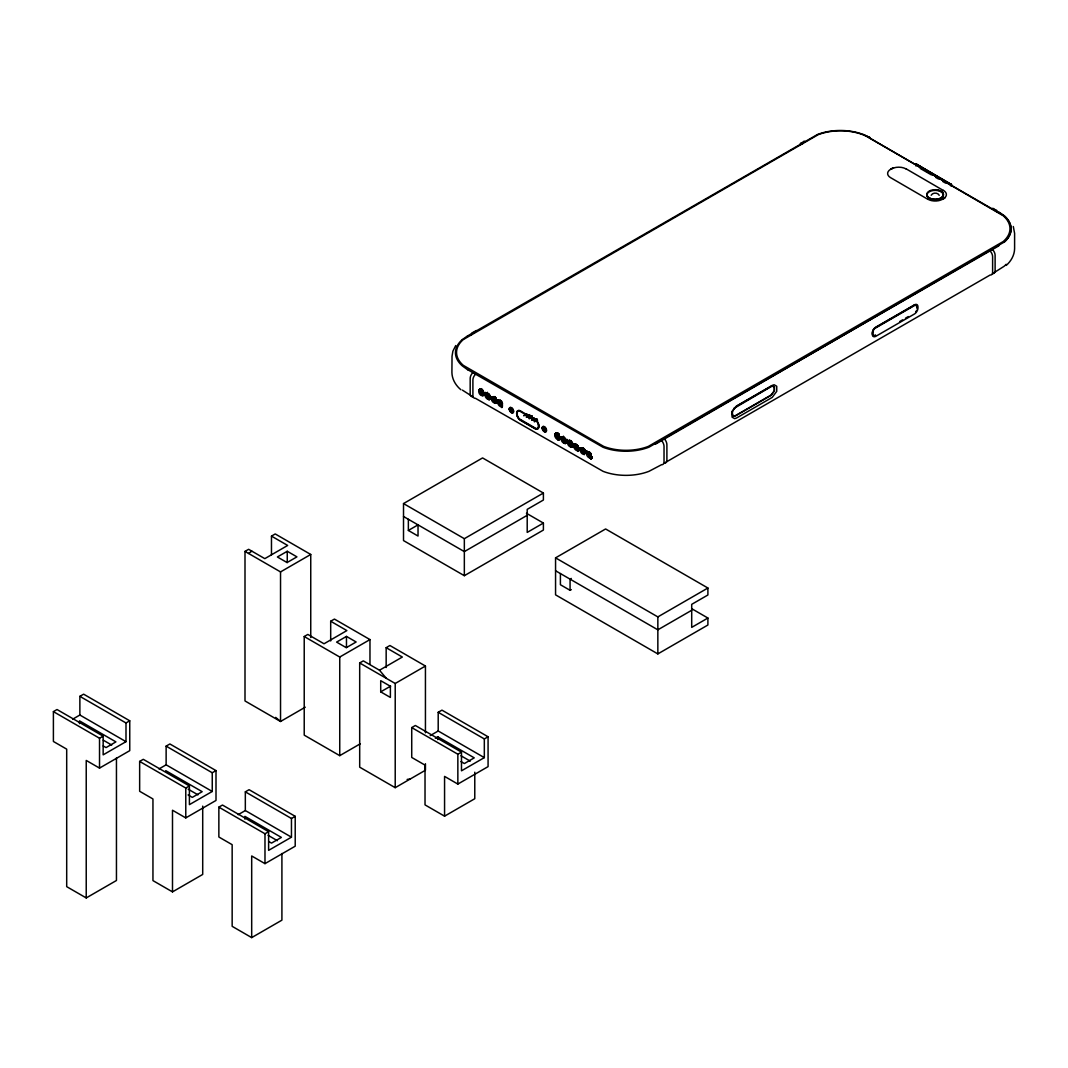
<?xml version="1.0" encoding="UTF-8"?>
<svg xmlns="http://www.w3.org/2000/svg" width="1068" height="1068" viewBox="0 0 1068 1068"><rect width="100%" height="100%" fill="white"/><g stroke="black" fill="none" stroke-linecap="round" stroke-linejoin="round"><path stroke-width="1.5" d="M510.891 410.539L512.24 411.46M512.587 410.913L512.573 410.926M512.146 410.019L512.547 410.579M544.306 427.747L543.438 428.054L543.732 429.563M543.759 428.909L544.213 427.774M732.448 411.314L732.448 414.985L734.223 415.999L735.652 415.505L771.029 395.08L774.233 390.861L774.233 387.19L772.471 386.162L771.029 386.669L734.223 408.256M951.214 186.339L951.214 184.457L915.93 163.911L951.561 185.391L951.561 184.537L915.81 163.711L915.997 164.739M510.958 409.178L510.878 410.833M512.159 411.527L510.918 410.913M732.047 412.061L734.664 407.522M931.176 195.257C932.644 192.4 937.811 192.333 939.226 195.297M455.729 345.551L452.885 351.198L452.031 356.231L451.911 372.558C452.071 379.327 455.742 385.481 460.869 389.713M501.853 406.214L502.187 405.466A3.191 1.842 60 0 0 499.53 400.874A3.191 1.842 60 0 0 498.089 404.051A3.191 1.842 60 0 0 501.853 406.214L501.853 407.535L499.21 402.983L501.519 401.728L501.186 401.087M1006.243 265.398C1011.049 261.166 1014.453 255.239 1014.6 248.737L1014.6 233.318L1013.305 226.523M545.441 430.297L545.388 429.763M462.417 339.584L467.664 335.793M248.55 553.451L251.861 551.168M529.074 417.401L531.904 415.732M499.544 403.477L498.235 401.274L498.889 400.887M568.043 441.952L568.697 441.578L570.005 443.847L569.885 442.486M575.198 445.409L574.544 445.716L574.824 444.875M467.664 335.899L817.554 134.448A41.292 23.843 0 0 1 863.438 134.555L1004.094 215.749A41.292 23.843 0 0 1 1004.094 242.249M480.667 393.331L478.704 389.994L480.013 389.233M481 388.672L480.346 389.046L481.655 391.329M478.771 390.034L481.214 388.632M479.025 390.488L481.267 389.193M479.091 390.608L481.334 389.313L482.189 390.941M479.358 391.062L482.242 389.393M479.425 391.168L482.322 389.5M479.679 391.622L482.242 390.154L481.534 389.193L482.976 391.409M479.759 391.742L482.322 390.261L483.11 391.929M480.013 392.276L483.297 390.447M480.079 392.316L480.88 391.849M480.413 392.877L483.297 391.208L482.976 390.568M480.733 393.451L483.297 391.969M481.067 394.025L483.297 392.73L481 388.752M481.334 394.479L483.297 393.491L480.667 388.859M484.285 392.85L485.152 392.423L489.411 399.606L488.824 398.498M480.346 392.85L481.668 395.12L483.297 394.252M484.031 393.838L485.419 392.877M484.618 394.172L487.515 392.423M485.539 394.252L487.395 392.57M485.94 394.933L488.703 393.932L486.194 395.387M486.26 395.507L488.703 394.092M488.703 394.693L486.527 395.961L489.157 394.586L489.625 395.681M489.745 396.375L487.515 397.67L486.861 396.602L489.424 394.439M486.915 396.642L489.691 395.04M487.248 397.216L489.691 395.801M487.582 397.777L489.691 396.562L488.89 395.507M487.836 398.231L489.745 397.136L487.182 392.61L484.618 394.933L483.964 393.798M487.902 398.351L489.691 397.323M488.169 398.805L489.745 397.897M490.733 397.323L491.6 396.829M488.236 398.925L489.691 398.084L489.037 396.936M489.745 399.405L488.503 399.445L489.745 398.658L486.527 392.997M490.799 398.204L493.242 396.709L496.139 401.728L494.684 402.556M491.52 397.777L492.321 397.323M490.799 398.885L494.551 396.709L495.993 398.845M495.151 396.976L492.375 398.578L491.4 397.096M495.151 397.737L492.708 399.152L491.454 396.989M492.775 399.258L495.338 397.777L495.806 398.871M493.029 399.712L496.139 397.923L493.096 399.832M493.363 400.286L495.939 398.19M493.429 400.407L496.206 398.805M493.696 400.847L495.939 398.951M494.684 396.562L492.441 398.698L493.696 400.927L496.206 399.565M494.551 397.323L496.206 400.166L494.017 401.421L495.005 403.21L495.939 401.995M494.084 401.541L496.206 400.313M494.551 398.07L493.963 397.056L496.206 400.927L494.351 401.995L493.696 400.927M494.417 402.115L496.206 401.074M497.247 401.087L496.647 401.421L498.502 400.513L499.757 402.596M494.751 402.676L496.206 401.835M496.98 402.075L500.411 400.086M495.405 403.063L496.206 402.596M497.381 401.915L499.757 400.473M497.314 402.636L500.411 400.847L500.865 401.955M501.519 400.967L498.889 402.409L497.635 400.166M499.61 403.584L502.174 402.115L499.944 404.158M305.261 707.19L280.537 721.474L244.999 700.955L244.999 551.395L248.63 549.299L264.811 558.644L287.666 545.454L271.472 536.109L271.472 554.813M271.472 536.109L275.224 533.947L310.748 554.466L310.748 637.556M500.198 404.612L502.387 403.504M500.532 405.266L502.387 404.265M500.865 405.747L502.387 404.879L502.053 403.704M500.932 405.867L502.387 405.026M501.186 406.321L502.387 405.626L499.544 400.513M501.252 406.441L502.387 405.787M501.519 406.895L502.387 406.387L501.853 405.333M501.586 407.001L502.387 406.548M501.853 407.455L498.302 401.314L499.156 401.568M287.252 551.275L277.386 556.975L287.065 562.556L296.931 556.869L287.252 551.275L287.252 562.596M523.827 415.679L526.658 413.943M527.125 414.21L523.827 415.586M526.257 416.226L528.834 414.744M526.911 416.253L529.755 414.624M526.444 417.201L529.287 415.452M529.755 415.732L526.444 417.094M531.904 415.866L528.406 417.575L530.983 415.986M531.904 416.974L529.074 418.709L532.371 417.241M531.504 419.257L534.08 417.775M534.534 418.482L531.69 420.231L535.001 418.763M536.697 419.283L533.653 420.605L536.229 419.016M534.307 420.525L537.151 418.896M537.151 420.004L534.307 421.74L537.618 420.271M244.999 551.395L280.537 571.914L310.748 554.466M403.517 503.575L482.576 457.932L543.398 493.042L543.398 500.024L527.205 509.369L527.205 532.411L543.398 523.066L543.398 530.048L464.34 575.692L403.517 540.582L403.517 503.575L464.34 538.686L543.398 493.042M116.452 757.893L116.452 880.486L86.228 897.934L66.697 886.654L66.697 749.149L53.4 741.472L53.4 711.622L57.031 709.526L103.155 736.159L103.155 754.849L125.997 741.659L125.997 722.969L79.873 696.336L79.873 715.026L125.997 741.659M79.873 696.336L83.624 694.173L129.749 720.793L129.749 750.657L99.524 768.106L86.228 760.429L86.228 897.934M563.383 437.199L558.31 440.056L554.692 433.862L556.535 433.488M555.013 434.356L556.148 433.715M555.08 434.476L557.523 433.061M558.11 434.089L555.667 435.504L558.511 434.623M559.218 434.209L556.001 436.064L559.165 434.396M559.165 435.157L556.335 436.719L555.413 435.05L557.977 433.568L557.643 432.914M559.165 435.918L556.722 437.319L558.31 440.056M556.989 437.773L559.432 436.371M557.055 437.893L560.086 436.745M557.643 438.921L560.94 437.853M72.731 719.151L79.873 715.026M557.71 439.028L560.607 437.359L561.261 438.427M563.383 436.452L557.977 439.482L560.273 438.307M560.673 438.08L562.395 437.012M563.637 437.653L563.504 436.371M562.395 437.773L561.594 438.24L560.874 437.199M563.504 437.132L562.836 436.679L563.383 437.813M561.928 438.801L564.491 437.319M562.249 439.375L564.425 437.973M562.516 439.829L565.079 438.347M562.836 440.403L565.346 438.347M408.363 519.288L408.363 530.449L417.588 525.122M562.128 437.92L563.17 441.044L566.454 439.909M563.17 441.044L564.625 440.884M564.812 440.777L566.08 439.442M566.788 439.642L570.005 444.608M563.57 441.658L567.322 439.482L570.993 447.078L573.102 445.783M563.824 442.099L566.667 440.47L567.442 441.685M563.891 442.219L566.667 440.617L567.589 442.219M566.667 441.231L564.158 442.673L566.667 441.378M567.909 440.51L567.055 441.004L567.976 440.617L568.83 442.179M564.491 443.247L569.351 440.51L570.219 442.139M566.788 441.912L568.697 441.578M568.897 441.378L569.03 440.63L572.635 446.891M563.504 441.618L564.491 443.313L566.667 442.139M570.219 440.617L567.121 442.486L570.672 440.51M570.926 440.964L568.363 442.526L570.873 441.151M571.327 441.658L568.763 443.127L571.327 441.578L572.194 444.795M569.017 443.58L571.647 441.391M569.084 443.701L571.927 442.059M569.418 444.275L571.914 442.673M569.685 444.729L571.914 443.434M569.685 441.084L571.327 443.847L571.981 443.554M572.969 443.741L570.539 445.142M571.393 444.648L572.194 444.195M570.405 445.983L574.424 444.261M570.739 446.544L574.491 444.381L575.679 446.504M576.186 444.088L573.369 445.036M574.544 445.636L576.119 444.729M576.186 444.835L573.369 445.797M574.878 446.21L577.321 444.795M574.944 446.317L577.174 444.956M575.198 446.771L577.12 445.062L578.309 447.265L576.186 448.48L578.375 447.385M577.841 451.404L575.211 446.851L577.174 445.716M578.095 445.863L575.532 447.345L578.375 445.863M575.866 447.919L578.108 446.01M575.932 448.026L578.375 446.624M576.587 449.174L578.375 448.146M576.854 449.628L578.309 448.787L575.812 444.301L577.174 446.397M579.804 447.986L579.15 448.373L580.271 449.161M576.92 449.735L578.295 448.386M576.466 444.689L578.309 448.026L576.52 449.134L577.174 450.189L578.309 449.548L577.054 447.385M580.939 448.026L579.483 448.867L580.017 450.069L579.483 449.014L581.005 448.133L584.343 454.487M577.241 450.309L578.375 449.655M577.508 450.763L578.375 450.416L577.574 450.883M579.483 449.628L582.247 448.106M579.871 449.548L581.326 448.707L582.514 450.829M578.162 451.137L575.198 445.263M579.737 450.229L583.569 448.106M582.367 449.401L583.302 448.253M581.459 450.082L583.569 448.867M584.276 449.054L581.713 450.536L584.81 449.508L582.047 451.11M580.138 447.799L582.047 451.177L584.677 449.735L584.343 449.094M584.677 450.496L582.434 451.791L582.047 451.177M582.701 452.245L584.81 451.016L584.223 449.842M582.768 452.365L584.677 451.257L582.701 447.759M583.035 452.805L584.81 451.777M583.101 452.925L584.677 452.018M586.319 451.671L587.12 451.217M583.689 453.953L584.81 453.299L583.889 451.711M587.44 451.777L585.664 452.885L587.507 451.897M584.677 453.54L584.022 454.594L582.367 451.751L584.81 450.269L584.289 449.201M585.985 453.459L589.095 451.671M587.774 453.032L586.052 453.499L588.949 452.512M587.894 453.726L590.203 452.552M588.228 454.287L590.203 453.313L591.058 454.928M588.548 454.861L591.178 453.499M587.627 453.273L588.228 452.925L586.319 451.07L588.882 455.502L591.178 454.26L590.858 453.606M53.4 711.622L99.524 738.242L103.155 736.159M125.997 722.969L129.749 720.793M588.882 455.502L591.178 455.021M589.603 456.69L591.178 455.782L588.828 451.817M590.524 456.757L590.203 454.821M589.936 457.251L591.178 456.53M591.979 456.677L590.203 457.705L589.216 456.076M590.524 458.279L592.046 457.398M592.313 457.251L590.858 458.92L590.524 457.598M588.762 454.14L590.858 458.853L590.203 457.785L592.166 457.331M591.445 458.506L591.792 457.705M360.357 743.755L339.744 755.65L304.22 735.144L304.22 636.528L307.838 634.432L324.031 643.777L346.873 630.587L330.693 621.242L330.693 640.96M330.693 621.242L334.431 619.08L369.969 639.585L369.969 664.243M527.205 515.31L464.34 551.609L403.517 516.498M467.664 369.661L603.073 447.278A41.292 23.843 0 0 0 648.957 447.185L998.847 245.84M655.351 444.248L1004.094 242.142A41.292 23.843 0 0 0 1004.094 215.656L998.847 211.971M735.625 406.801L771.056 386.362L772.565 385.828L774.474 386.936L774.474 390.835L771.056 395.36L735.625 415.812L732.968 416.119L731.914 413.249M346.473 636.408L336.607 642.095L346.272 647.689L356.138 641.988L346.473 636.408L346.473 647.542M899.79 321.495L902.647 319.853M905.49 318.197L908.347 316.555M202.706 806.113L202.706 874.438L172.495 891.887L152.951 880.606L152.951 798.957L139.654 791.281L139.654 761.417L143.286 759.321L189.41 785.955L189.41 804.645L212.252 791.455L212.252 772.765L166.127 746.131L166.127 764.821L212.252 791.455M166.127 746.131L169.879 743.969L216.003 770.602L216.003 800.453L185.779 817.901L172.495 810.238L172.495 891.887M304.22 636.528L339.744 657.034L369.969 639.585M158.985 768.947L166.127 764.821M425.438 763.727L425.438 770.228L395.213 787.677L359.689 767.171L359.689 662.961L363.32 660.878L379.5 670.223L386.336 678.354M386.162 667.527L386.162 647.689L389.913 645.513L425.438 666.031L425.438 732.781M555.56 557.856L605.609 528.967L707.897 588.014L707.897 594.996L691.704 604.341L691.704 627.383L707.897 618.038L707.897 625.02L657.848 653.91L555.56 594.849L555.56 557.856L657.848 616.904L707.897 588.014M379.5 670.223L402.342 657.034L386.162 647.689M139.654 761.417L185.779 788.05L189.41 785.955M212.252 772.765L216.003 770.602M571.287 578.442L570.072 579.15L570.072 590.31L571.287 589.616M380.715 691.85L390.381 697.444L390.381 686.27L380.715 680.69L380.715 691.85L390.661 686.11M359.689 662.961L395.213 683.48L425.438 666.031M281.912 853.506L281.912 920.162L251.688 937.611L232.156 926.33L232.156 844.681L218.86 837.005L218.86 807.141L222.478 805.045L268.615 831.678L268.615 850.368L291.457 837.178L291.457 818.489L245.333 791.855L245.333 810.545L291.457 837.178M245.333 791.855L249.084 789.693L295.209 816.326L295.209 846.19L264.984 863.638L251.688 855.962L251.688 937.611M238.191 814.67L245.333 810.545M474.779 772.204L474.779 798.717L444.568 816.166L425.024 804.885L425.024 765.115L411.727 757.439L411.727 727.588L415.359 725.492L461.483 752.126L461.483 770.816L484.325 757.626L484.325 738.936L438.2 712.303L438.2 730.993L484.325 757.626M438.2 712.303L441.952 710.14L488.076 736.773L488.076 766.624L457.852 784.072L444.568 776.396L444.568 816.166M430.204 735.612L438.2 730.993M218.86 807.141L264.984 833.774L268.615 831.678M291.457 818.489L295.209 816.326M435.33 738.228L437.8 736.813L474.245 757.853L464.38 763.553L460.962 761.577M691.704 610.282L657.848 629.826L555.56 570.766M411.727 727.588L457.852 754.222L461.483 752.126M484.325 738.936L488.076 736.773M485.539 393.571L487.716 396.789M492.054 398.004L492.375 397.136L492.375 397.897M498.556 401.087L498.623 401.875M561.528 438.12L561.861 437.319L563.383 440.083M568.309 441.111L571.327 446.21M581.326 448.627L582.047 449.588M491.787 397.55L492.909 398.271M561.261 437.666L562.395 438.374M875.546 335.058L874.799 335.379A3.738 2.163 -60 0 1 872.93 334.297A8.224 4.753 -60 0 1 872.93 331.681A3.738 2.163 -60 0 1 874.799 328.45L914.782 305.355A3.738 2.163 -60 0 1 916.651 306.436A8.224 4.739 -60 0 1 916.758 307.25M875.52 335.499L874.705 335.859A4.272 2.47 -60 0 1 872.569 334.618A8.891 5.126 -60 0 1 872.569 331.788A4.272 2.47 -60 0 1 874.705 328.09L914.875 304.887A4.272 2.47 -60 0 1 917.011 306.115A8.878 5.126 -60 0 1 917.011 308.959M869.112 137.679L1003.199 215.736A40.21 23.216 0 0 1 1003.199 241.542L648.356 446.397A40.21 23.216 0 0 1 603.674 446.397L463.325 365.363A40.21 23.216 0 0 1 463.312 339.571L818.155 134.702A40.21 23.216 0 0 1 862.837 134.702L869.833 137.478L863.438 134.555M992.012 208.634L992.746 208.447M407.135 779.44L410.326 778.959M545.107 428.628L544.493 428.094M543.799 429.683L544.52 430.351M949.545 184.243L951.214 184.457M949.692 184.31L951.561 184.537M915.984 164.873L949.652 184.177M920.175 168.41L931.456 174.925M935.688 177.368L938.505 179.01M942.75 181.453L945.567 183.082M905.998 168.771L943.391 190.491M927.985 199.382L890.592 177.662A10.239 5.914 0 0 1 890.592 169.331A15.206 8.771 0 0 1 893.636 167.836A15.206 8.784 0 0 0 890.592 169.331A15.206 8.771 0 0 1 893.636 167.97A10.253 5.914 0 0 1 905.998 168.904M534.988 419.377L520.53 410.993A5.487 3.164 60 0 0 516.645 413.236L516.645 413.636A5.487 3.164 60 0 0 520.53 420.351L535.001 428.709A5.487 3.164 60 0 0 538.873 426.466L538.873 426.065A5.487 3.164 60 0 0 535.001 419.35A5.407 3.124 60 0 1 538.806 425.999L538.806 426.279A5.407 3.124 60 0 1 534.988 428.482L520.583 420.165A5.407 3.124 60 0 1 516.765 413.543M526.431 513.267L543.398 523.066M692.051 608.88L707.897 618.038M570.072 590.31L560.406 584.73L560.406 573.556M408.363 530.449L418.029 536.043L418.029 524.869M460.962 755.77L470.267 761.137M165.727 770.642L202.172 791.682L192.307 797.382L188.102 794.952M103.302 740.191L111.713 745.05M188.155 789.172L197.967 794.846M268.081 835.323L277.386 840.69M103.249 745.971L106.052 747.587L115.918 741.886L79.473 720.847L79.473 723.637M268.709 841.491L271.512 843.106L281.378 837.419L244.919 816.366L244.919 819.156M467.664 369.768L462.417 365.977A41.292 23.843 0 0 1 462.417 339.49M462.417 390.127L472.79 396.775A5.714 3.444 -57.6 0 1 470.174 393.838L470.187 378.419A5.714 3.444 -57.7 0 1 472.79 372.719M275.691 717.389L280.537 721.474L280.537 571.914M574.944 445.556L573.957 443.847M568.363 442.446L567.442 440.937M498.302 402.075L498.169 399.939L496.98 400.553L497.902 399.939L498.889 401.581M590.737 453.753L590.471 453.152M589.536 452.098L591.178 454.941M589.282 452.325L590.337 453.833M590.737 454.514L591.178 455.622M591.512 456.343L591.979 457.438M590.524 455.315L592.166 458.172M588.495 452.018L589.095 453.032M589.483 453.713L590.404 455.315M588.228 452.098L591.178 457.211M588.108 452.245L588.695 453.259M589.416 454.514L590.337 456.116M588.882 454.754L587.12 451.978M587.253 452.044L591.111 458.693M586.652 452.245L586.052 451.217L587.186 452.845M586.652 453.086L586.652 453.833L585.664 452.124M585.664 451.444L586.853 453.646L586.519 452.472M584.022 449.281L584.677 450.416M582.367 447.959L584.223 451.364M583.689 450.229L584.677 451.938M583.689 450.99L584.677 452.699L583.355 453.459L584.81 452.538L582.514 448.56M582.247 448.707L584.022 451.484M582.647 449.388L584.223 452.124M584.677 453.459L581.713 448.333L582.581 450.029M583.502 451.777L581.926 449.054M583.889 452.472L584.276 454.367L580.792 448.186L582.247 450.99M583.689 453.273L584.343 454.407M582.647 451.671L583.569 453.259M580.204 448.6L580.939 449.548M579.75 448.106L580.792 449.695M579.804 448.747L580.471 449.895M579.43 448.293L580.017 449.308M577.841 446.09L578.162 446.744M576.854 445.903L578.429 448.707M575.532 444.381L577.174 447.158M576.854 446.664L578.162 448.947M575.812 445.062L577.387 447.799M575.145 444.689L578.162 449.775M575.599 445.943L576.653 447.452M577.054 448.133L578.309 450.296M574.29 444.502L577.174 449.428M576.854 448.947L578.162 451.217M573.836 444.008L575.412 446.651M575.812 447.345L577.387 450.069M577.454 450.189L578.042 451.217M573.302 443.474L575.211 446.851M573.623 444.809L574.29 445.943M574.09 445.97L573.836 445.369M573.302 444.996L573.77 446.157M571.273 441.685L571.794 442.739M572.582 443.968L573.102 445.022M570.339 440.63L572.969 445.182M570.405 441.418L571.46 442.94M571.861 443.62L572.969 445.863M569.631 440.35L573.102 446.544L572.314 446.998L568.697 440.817M569.351 440.43L570.005 441.578M571.647 444.421L572.969 446.704M570.606 442.819L571.46 444.448M571.861 445.142L572.782 446.731M568.897 440.777L569.818 442.366M570.539 443.62L571.46 445.209M571.861 445.903L572.448 446.918M571.327 446.891L569.685 444.114M567.509 440.897L568.577 442.326M568.964 443.02L570.539 445.743M570.606 445.863L571.206 446.878M565.8 439.522L566.454 440.67M566.267 440.697L565.346 438.948M564.812 438.574L566.334 441.418M563.824 437.626L565.346 440.47M564.812 439.335L566.454 442.179M563.116 436.598L566.267 442.219M564.812 440.096L566.454 442.94M563.77 438.494L564.625 440.123M565.025 440.817L565.947 442.406M562.516 436.865L565.8 442.566M562.582 437.666L563.17 438.694M563.57 439.375L564.491 440.964M565.025 441.565L565.613 442.593M562.062 437.199L565.613 443.353L564.491 443.313M565.146 442.86L562.182 437.733M564.812 442.379L565.146 443.701L561.007 437.132M564.625 442.406L562.836 439.028M565.025 443.086L564.491 442.566M558.631 433.862L559.218 434.97L556.655 437.212L559.218 435.731L558.31 434.062M558.577 433.982L559.098 435.036M559.619 436.331L560.273 437.479L559.565 436.452M557.389 433.141L557.977 434.169M558.377 434.85L559.098 435.797M559.832 437.052L560.607 438.721M557.322 433.114L560.273 438.24L559.285 436.532M556.989 433.301L557.977 435.01M559.619 437.853L560.273 438.988L559.352 437.96M560.086 439.028L556.535 432.874M557.977 435.771L556.335 432.914M556.935 434.169L558.177 436.331M558.577 437.012L559.432 438.641M556.001 433.114L559.499 439.362M555.667 433.301L556.335 434.436M556.655 435.01L557.977 437.279M558.31 437.853L559.285 439.562M555.547 433.448L559.218 439.522M556.335 435.197L555.547 434.049M557.977 438.04L556.001 434.703M558.964 439.749L557.643 437.546M555.226 433.635L556.535 435.757M558.177 438.601L556.214 435.344M558.631 439.949L555.013 433.675L555.547 434.809M499.944 400.366L500.532 401.381M500.932 402.075L502.174 404.238M499.877 400.326L502.387 404.879L501.853 403.824M500.732 402.783L499.757 401.074M501.066 403.504L502.387 405.626L501.853 404.572M502.387 406.387L499.544 401.194M499.423 401.421L500.532 403.664M500.932 404.345L502.174 406.507M498.889 401.648L500.532 404.505M501.853 406.855L500.411 403.891M497.915 400.086L502.053 407.335M497.381 400.407L498.436 401.915M497.314 401.127L497.968 402.262M497.635 402.449L496.647 400.82M494.23 396.909L495.151 398.498M493.363 396.562L494.551 398.831M494.017 397.71L495.338 399.979M495.993 401.127L495.218 399.365M493.029 396.749L494.351 398.951M495.338 400.74L494.017 398.457L494.551 399.592M495.005 400.246L495.993 401.875M492.975 396.869L493.83 398.498M494.23 399.178L495.539 401.301M492.708 396.949L495.739 402.863M492.588 397.096L493.83 399.258M494.23 399.939L495.338 402.182M494.351 401.234L491.787 396.789L492.909 399.031M494.618 401.995L495.218 403.01L492.975 399.138M491.988 397.429L492.708 398.391M490.866 396.642L491.787 398.231M491.6 398.337L490.799 396.602L491.454 398.498M489.157 394.519L489.811 395.654L487.182 397.096L488.503 399.445M491.333 398.498L490.746 397.47L491.988 396.749L495.993 403.397L495.005 401.768M489.811 396.415L488.169 393.571L485.873 394.813L484.618 392.65M490.466 397.55L491.133 398.698M487.902 393.798L488.503 394.813M487.182 393.371L488.503 395.654M487.395 394.092L489.811 397.937M486.407 393.144L486.995 394.172M487.395 394.853L488.303 396.442M489.037 397.696L489.625 398.724M486.194 393.184L489.811 399.445M487.182 395.654L488.503 397.937M484.952 392.463L487.515 396.909M488.503 398.698L487.182 396.415L487.716 397.55M485.152 393.184L487.061 396.402M487.782 397.656L489.037 399.819L488.169 398.204M484.952 393.224L486.861 396.602M484.952 393.985L485.272 394.479M482.522 390.14L483.11 391.168M480.733 388.899L481.655 390.488M482.055 391.168L482.976 392.917M481.334 390.835L482.976 393.678M480.547 389.767L481.868 391.889M482.255 392.57L483.11 394.199M480.159 389.833L482.976 395.2M480.547 390.528L481.655 392.77M482.055 393.451L483.297 395.614M479.358 389.62L480.667 391.822M480.346 391.329L481.655 393.598M479.305 389.727L482.91 395.841L481.534 392.997M479.025 389.807L482.322 395.507L481.334 393.865M590.858 455.048L590.27 454.034L591.058 455.689M588.762 451.857L589.349 452.885M591.846 456.837L592.313 458.012L591.512 458.546L587.186 451.323L586.319 451.831L587.186 453.446M590.858 455.809L588.548 451.897L589.349 453.646M588.548 452.739L589.416 454.367L588.762 453.379M590.203 455.515L591.058 457.211L590.404 456.223M588.548 453.499L589.416 455.128M590.203 456.263L591.058 457.972M590.203 457.024L590.858 458.092M588.548 454.26L589.416 455.876M583.355 448.907L584.223 450.603M583.569 449.615L584.022 450.723M581.926 448.293L582.514 449.308M583.355 451.177L584.223 452.885M584.022 453.006L583.422 451.978L584.223 453.646M583.355 452.699L584.022 453.766M581.713 449.935L582.581 451.55M579.684 448.894L580.191 450.509M576.52 444.568L577.387 446.277M576.52 445.409L577.387 447.038M575.198 444.568L575.745 445.703L575.078 444.729M576.52 446.851L577.387 448.56M576.72 447.572L577.174 448.667M576.52 447.612L577.387 449.308M571.327 442.339L572.194 444.034M571.393 443.127L571.981 444.154M569.685 440.323L570.539 441.952M571.327 443.847L571.981 444.915M569.885 441.725L570.472 442.739M571.594 444.528L572.194 445.556M569.685 441.845L570.539 443.46M571.327 444.608L572.194 446.317M569.685 442.606L570.539 444.221M571.327 445.369L572.194 447.078M569.885 443.247L571.647 446.704M569.685 443.367L570.472 445.022M567.442 440.176L568.63 442.299M567.655 440.817L568.243 441.832M566.133 439.415L566.601 440.51M565.346 439.709L564.758 438.681L565.146 439.829M566.133 440.857L566.667 441.992M566.133 441.685L566.601 442.779M562.836 436.759L565.146 440.59M563.05 437.399L563.637 438.414M564.758 440.203L565.346 441.231M562.836 437.52L563.704 439.135M564.491 440.283L565.346 441.992M563.05 438.16L563.504 439.255M565.146 442.099L564.558 441.084L565.346 442.739M562.836 438.267L563.637 439.936M564.491 441.885L565.346 443.5M561.528 437.52L562.395 439.135M562.836 439.789L563.704 441.418M560.94 437.092L562.182 439.255M557.856 432.874L555.347 434.93L554.759 433.902M557.856 433.635L558.444 434.663M557.643 433.755L558.511 435.384M557.856 434.396L559.952 438.347M557.643 434.516L558.444 436.171M557.643 435.277L559.952 439.108M556.214 433.061L556.869 434.049M557.856 435.918L558.444 436.932M556.001 433.181L556.869 434.809L556.214 433.822M557.643 436.038L558.511 437.653M557.856 436.679L558.31 437.773M556.001 433.942L556.802 435.611M557.643 436.799L558.444 438.454M557.856 438.187L558.444 439.215M556.001 435.464L556.869 437.092M557.643 438.307L558.511 439.936M500.465 400.66L502.387 404.118L501.853 403.063M500.198 400.967L500.999 402.636M500.198 401.728L500.999 403.397M500.198 402.489L500.865 403.557M499.156 400.807L499.757 401.835M500.411 403.13L500.999 404.158M500.198 403.25L501.066 404.879M499.09 401.608L499.544 402.716M498.569 401.234L499.757 403.357M500.198 404.011L501.066 405.626M495.005 397.977L495.659 399.031M495.218 398.618L495.806 399.632M495.005 398.724L495.872 400.353M493.897 397.096L494.351 398.19M495.005 399.485L495.806 401.154M495.218 400.887L495.806 401.915M493.696 398.658L494.551 400.353M495.005 401.007L495.872 402.636M493.897 399.365L494.351 400.473M495.218 401.648L495.806 402.676M493.696 399.419L494.551 401.114M493.696 400.246L494.551 401.875M488.37 394.279L488.97 395.307M488.169 394.399L489.037 396.028M487.515 393.865L486.848 392.81L487.716 394.506M488.37 395.04L488.824 396.228M488.169 395.16L488.97 396.829M486.848 393.571L487.515 394.626M488.169 395.921L488.824 396.989M487.128 394.239L487.716 395.267M488.37 396.562L489.037 397.55M486.848 394.319L487.716 396.028M488.169 396.682L489.037 398.311M486.915 395.12L487.515 396.148M488.37 397.323L488.97 398.337M488.169 397.443L488.97 399.098A3.191 1.842 60 0 1 485.126 395.787A3.191 1.842 60 0 1 487.902 394.185A3.191 1.842 60 0 1 488.917 399.138M484.885 392.57L486.074 394.693M481.534 389.954L481.988 391.062A3.191 1.842 60 0 1 482.242 395.614A3.191 1.842 60 0 1 478.731 391.582A3.191 1.842 60 0 1 481.988 390.955M481.334 390.074L482.122 391.742M480.293 389.152L480.88 390.18M481.534 391.475L482.122 392.49M480.88 390.941L480.013 389.233L483.297 394.933L481.668 395.12M481.334 391.596L482.189 393.211M481.534 392.236L482.122 393.251M480.013 389.994L480.88 391.702M481.334 392.356L482.189 393.972M480.013 390.835L480.88 392.463M481.334 393.117L482.122 394.773M480.013 391.515L480.667 392.583M480.293 392.196L480.88 393.211M915.81 163.711L915.93 165.967M657.848 616.904L657.848 653.91M464.34 538.686L464.34 575.692M457.852 754.222L457.852 784.072M437.8 736.813L437.8 739.603M395.213 683.48L395.213 787.677M339.744 657.034L339.744 755.65M264.984 833.774L264.984 863.638M185.779 788.05L185.779 817.901M99.524 738.242L99.524 768.106M1006.176 264.29A41.292 23.843 0 0 1 1004.094 266.292L992.546 273.622A5.714 3.378 58.8 0 0 995.109 270.711L995.109 255.292A5.714 3.378 58.8 0 0 992.546 249.578M800.039 144.607A5.714 3.151 62.2 0 1 802.348 142.671M802.442 144.047A5.714 3.137 62.3 0 1 804.818 141.243M474.285 332.682A5.714 3.458 57.6 0 1 476.809 330.613M471.322 335.219A5.714 3.458 57.6 0 1 473.938 332.268M990.116 250.967A5.714 3.297 60 0 1 992.613 256.734L992.613 272.153A5.714 3.297 60 0 1 990.116 275.023L664.47 463.031A5.714 3.217 61.2 0 0 666.899 460.201L666.899 444.782A5.714 3.217 61.2 0 0 664.47 438.988M661.626 440.63A5.714 3.177 61.8 0 1 664.029 446.437L664.029 461.857A5.714 3.177 61.8 0 1 661.626 464.673L648.957 471.335A41.292 23.843 0 0 1 603.073 471.335L475.5 398.337A5.714 3.444 -57.8 0 1 472.897 395.4L472.897 379.981A5.714 3.444 -57.8 0 1 475.5 374.294M916.237 310.975A4.272 2.47 -60 0 1 915.61 311.883M995.002 209.849A5.714 3.297 -60 0 1 997.419 211.851M992.746 208.54A5.714 3.217 -61.2 0 1 995.109 210.516M927.985 199.289A10.253 5.914 0 0 0 942.47 199.289A15.206 8.784 0 0 0 945.02 197.5A15.206 8.784 0 0 1 942.47 199.382M943.391 190.384A10.253 5.914 0 0 1 943.391 198.755M516.765 413.276A5.407 3.124 60 0 1 520.583 411.073M938.278 190.264A8.143 4.699 0 0 1 940.321 198.248A8.143 4.699 0 0 1 927.158 195.524M517.272 412.315L517.272 415.078A4.939 2.844 60 0 0 519.515 418.963L536.069 428.522A4.939 2.844 60 0 0 538.312 427.227L538.312 424.463A4.939 2.844 60 0 0 536.069 420.578L519.515 411.02A4.939 2.844 60 0 0 517.272 412.315M732.207 411.34L732.047 417.134L734.664 418.643L736.56 417.989L772.231 397.389L776.743 391.329L776.743 386.256L774.126 384.747L772.231 385.401L736.56 406L732.207 411.34M914.435 304.847L875.84 327.128A4.98 2.884 -60 0 0 872.436 332.108A9.759 5.634 -60 0 0 872.316 334.257A4.98 2.884 -60 0 0 875.84 336.3L914.435 314.005A4.98 2.884 -60 0 0 917.853 309.026A9.759 5.634 -60 0 0 917.839 305.889A4.98 2.884 -60 0 0 914.435 304.847M502.387 403.357L501.786 402.329L502.507 403.357M554.826 435.53A3.191 1.842 60 0 0 558.337 439.549A3.191 1.842 60 0 0 558.083 434.89A3.191 1.842 60 0 0 554.826 435.53M561.167 439.175A3.191 1.842 60 0 0 564.678 443.207A3.191 1.842 60 0 0 564.411 438.548A3.191 1.842 60 0 0 561.167 439.175M567.495 442.833A3.191 1.842 60 0 0 571.006 446.865A3.191 1.842 60 0 0 570.753 442.205A3.191 1.842 60 0 0 567.495 442.833M573.823 446.491A3.191 1.842 60 0 0 577.334 450.522A3.191 1.842 60 0 0 577.08 445.863A3.191 1.842 60 0 0 573.823 446.491M580.151 450.149A3.191 1.842 60 0 0 583.662 454.167A3.191 1.842 60 0 0 583.408 449.508A3.191 1.842 60 0 0 580.151 450.149M586.479 453.793A3.191 1.842 60 0 0 589.99 457.825A3.191 1.842 60 0 0 589.736 453.166A3.191 1.842 60 0 0 586.479 453.793M491.454 399.445A3.191 1.842 60 0 0 495.245 402.796A3.191 1.842 60 0 0 494.23 397.843A3.191 1.842 60 0 0 491.454 399.445M509.249 409.191A2.977 1.709 60 0 0 512.506 412.942A2.977 1.709 60 0 0 512.28 408.603A2.977 1.709 60 0 0 509.249 409.191M542.17 428.215A2.977 1.709 60 0 0 545.441 431.953A2.977 1.709 60 0 0 545.201 427.614A2.977 1.709 60 0 0 542.17 428.215M931.029 199.209A8.224 4.739 0 0 0 943.364 195.11A8.224 4.739 0 0 0 931.029 190.998A8.224 4.739 0 0 0 931.029 199.209M542.41 428.615A2.977 1.709 60 0 0 545.922 431.739A2.977 1.709 60 0 0 544.987 427.133A2.977 1.709 60 0 0 542.41 428.615M509.423 409.097A2.977 1.709 60 0 0 512.68 412.849A2.977 1.709 60 0 0 512.44 408.51A2.977 1.709 60 0 0 509.423 409.097M930.922 198.755A8.424 4.859 0 0 0 943.551 194.55A8.424 4.859 0 0 0 930.922 190.331A8.424 4.859 0 0 0 930.922 198.755"/></g></svg>
